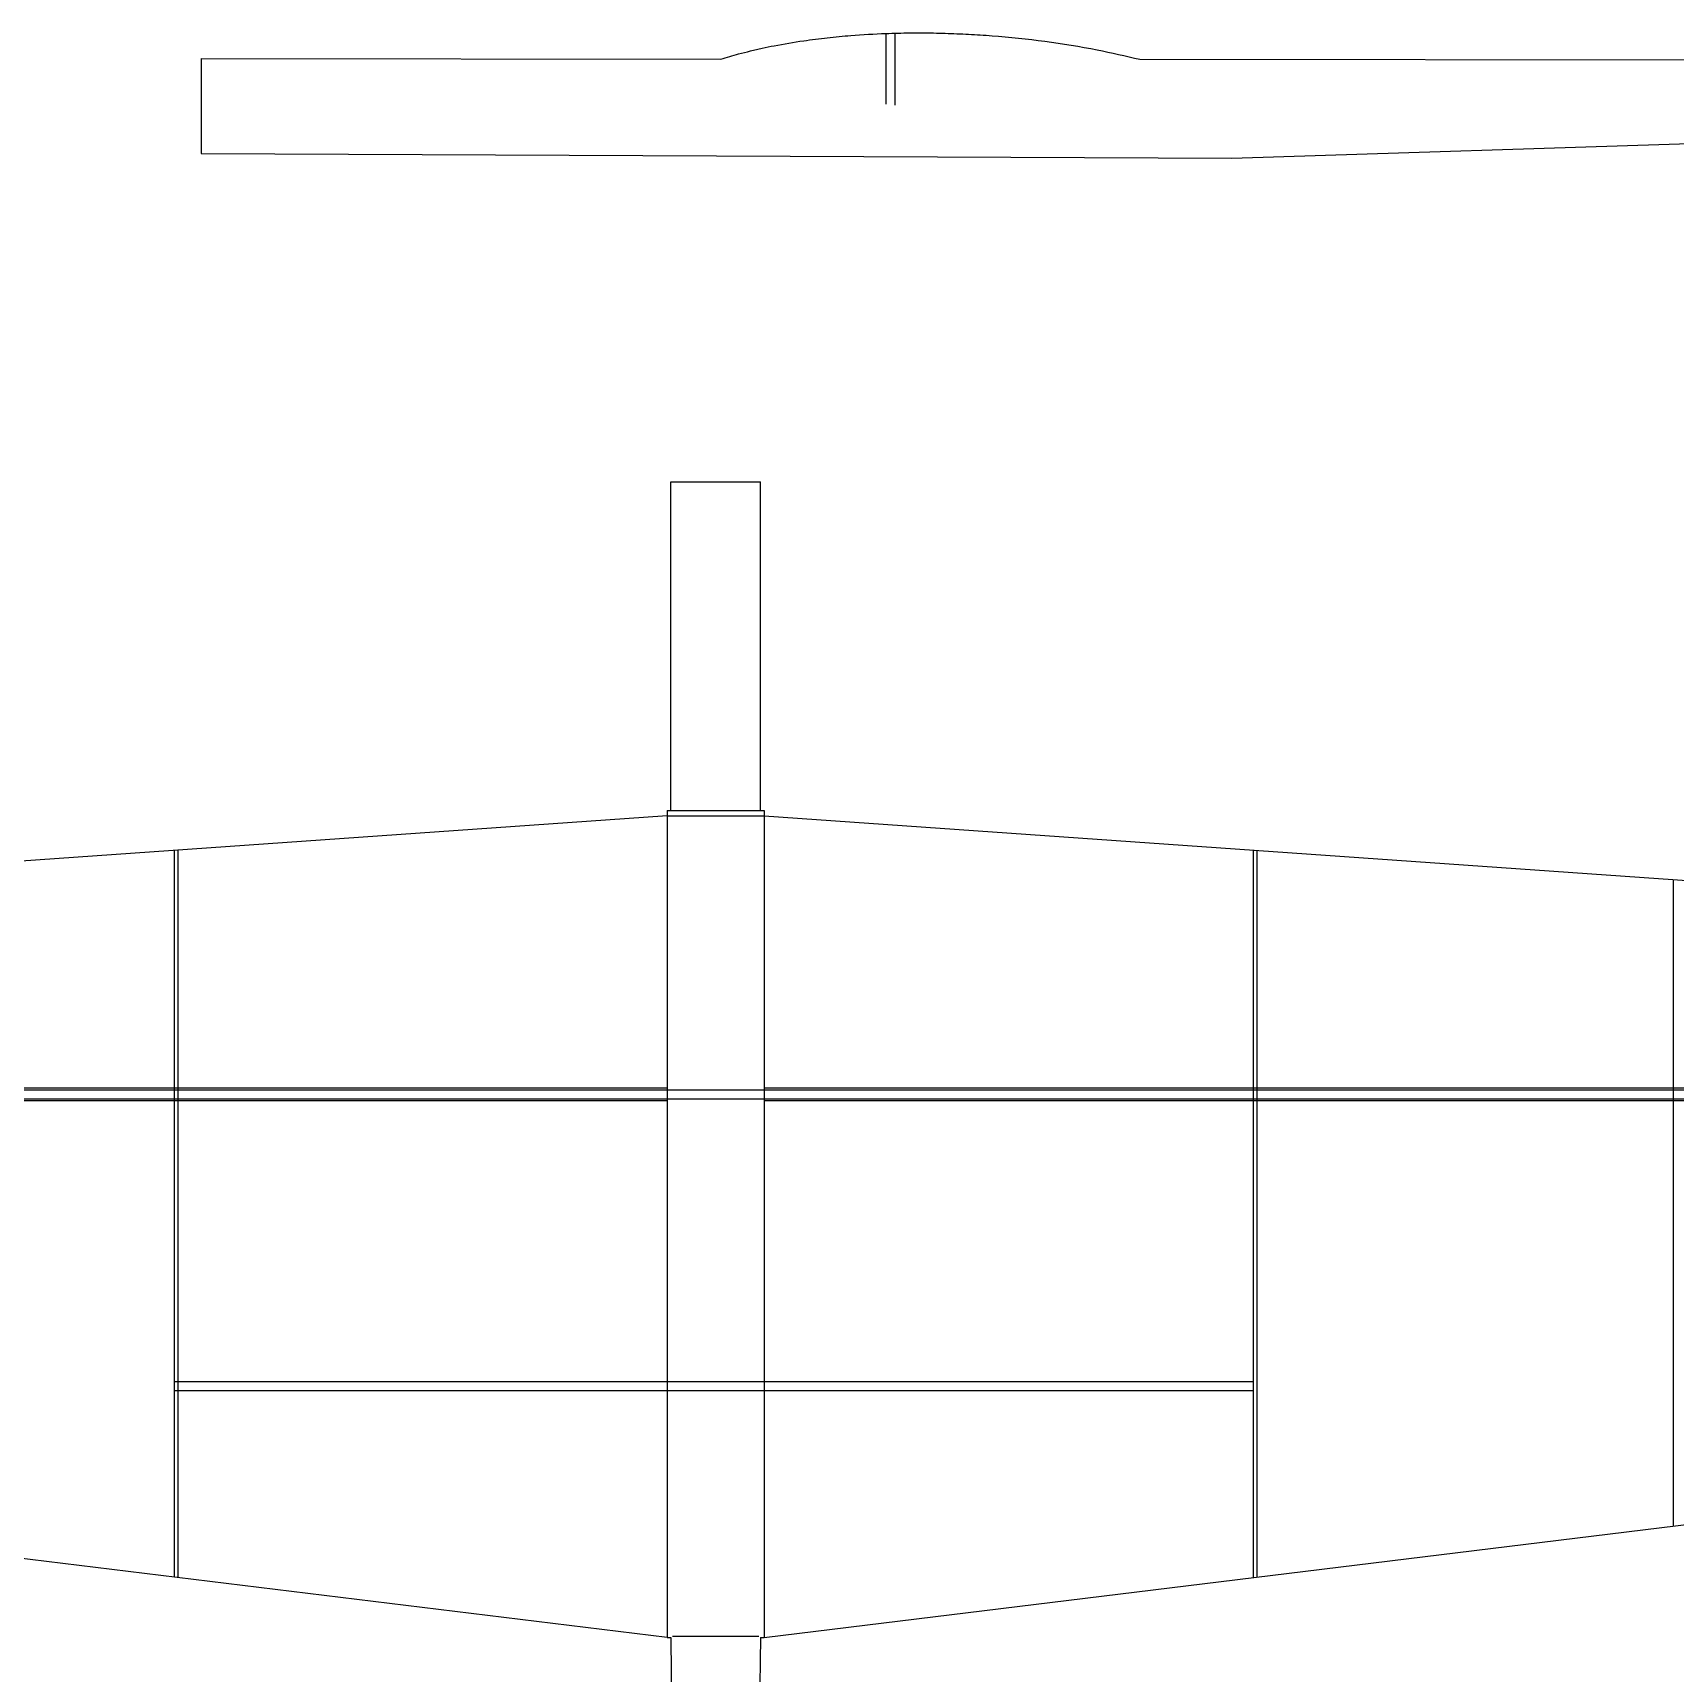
# Model space of a CAD drawing. Header units: millimetres. Extents: x 126 to 551, y 135 to 428.
# Drawn here: x 282.5 to 417.4, y 249.9 to 384.7 of the extents above; entities that cross this region are included whole.
import ezdxf

# ---------------------------------------------------------------- set-up
doc = ezdxf.new("R2010")
doc.units = ezdxf.units.MM

msp = doc.modelspace()

# ---------------------------------------------------------------- linework, layer by layer
at = {"color": 242, "true_color": 0xcd2027}
for p, q in [((352.55, 384.64), (352.55, 378.83)), ((353.3, 384.66), (353.3, 378.75)), ((296.31, 382.57), (338.99, 382.53)), ((296.31, 382.57), (296.31, 374.77)), ((373.41, 382.51), (502.58, 382.42)), ((380.97, 374.39), (492.84, 377.96)), ((296.31, 374.77), (380.97, 374.39))]:
    msp.add_line(p, q, dxfattribs=at)
for p, q in [((334.89, 347.81), (342.24, 347.81)), ((334.89, 320.81), (334.89, 347.81)), ((342.24, 320.81), (342.24, 347.81)), ((334.59, 320.36), (125.79, 305.69)), ((334.59, 320.81), (342.54, 320.81)), ((334.59, 320.36), (342.54, 320.36)), ((342.54, 320.36), (551.34, 305.69)), ((294.39, 317.54), (294.39, 257.78)), ((382.74, 317.54), (382.74, 257.78)), ((417.24, 315.11), (417.24, 262.01)), ((125.79, 298.01), (334.59, 298.01)), ((125.79, 297.86), (551.34, 297.86)), ((125.79, 297.11), (551.34, 297.11)), ((125.79, 296.96), (334.59, 296.96)), ((342.54, 298.01), (551.34, 298.01)), ((342.54, 296.96), (551.34, 296.96)), ((334.89, 252.86), (335.79, 168.66)), ((342.12, 252.94), (335.01, 252.94)), ((342.24, 252.86), (341.34, 168.66))]:
    msp.add_line(p, q)
at = {"color": 1}
for p, q in [((334.59, 320.81), (334.59, 320.36)), ((334.59, 320.36), (334.59, 252.86)), ((342.54, 320.81), (342.54, 252.86)), ((294.09, 317.52), (294.09, 257.82)), ((383.04, 317.52), (383.04, 257.82)), ((334.59, 252.86), (334.89, 252.86)), ((342.24, 252.86), (342.54, 252.86))]:
    msp.add_line(p, q, dxfattribs=at)
at = {"color": 0}
for p, q in [((341.19, 320.81), (341.94, 320.81)), ((334.59, 252.86), (125.79, 278.43)), ((342.54, 252.86), (551.34, 278.43))]:
    msp.add_line(p, q, dxfattribs=at)
at = {"color": 3}
for p, q in [((382.74, 273.86), (294.09, 273.86)), ((382.74, 273.11), (294.09, 273.11))]:
    msp.add_line(p, q, dxfattribs=at)
at = {"color": 242, "true_color": 0xcd2027}
msp.add_open_spline([(338.99, 382.53), (339.48, 382.68), (340.28, 382.92), (341.26, 383.16), (341.91, 383.31), (342.56, 383.46), (343.85, 383.73), (345.31, 383.97), (346.77, 384.17), (347.74, 384.29), (348.71, 384.39), (350.31, 384.53), (352.25, 384.64), (354.19, 384.68), (355.49, 384.69), (356.46, 384.68), (357.42, 384.65), (358.39, 384.62), (359.35, 384.57), (360.31, 384.52), (363.85, 384.26), (368.26, 383.71), (372.25, 382.78), (373.41, 382.51)], degree=3, knots=[0.87374, 0.87374, 0.87374, 0.87374, 2.402815, 3.40181, 3.901259, 4.400553, 5.399487, 7.854543, 8.832344, 9.810209, 10.788295, 11.766501, 14.639448, 16.610433, 17.576568, 18.542801, 19.509304, 20.474435, 21.439394, 22.404175, 23.36877, 32.085102, 35.664236, 35.664236, 35.664236, 35.664236], dxfattribs=at)

doc.saveas('drawing.dxf')
